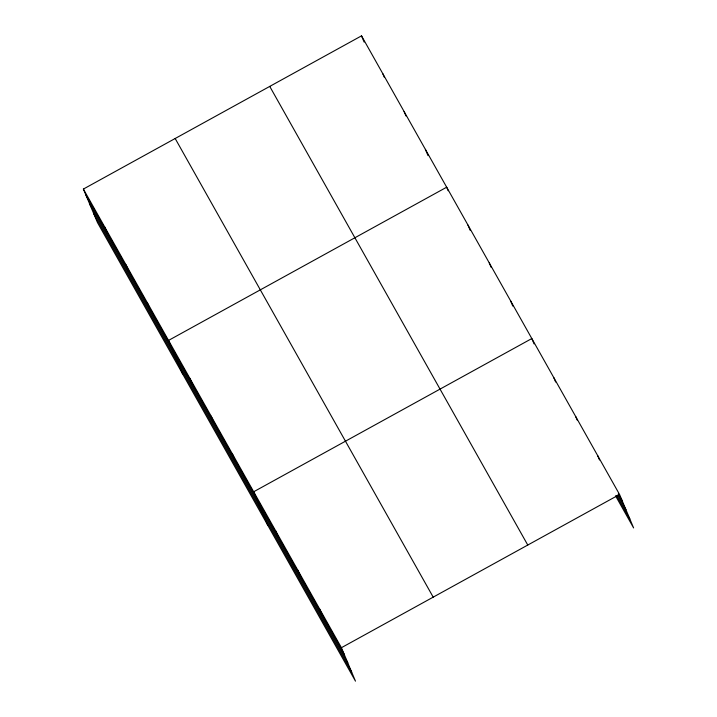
<?xml version="1.0" encoding="UTF-8"?>
<svg xmlns="http://www.w3.org/2000/svg" width="717" height="717" viewBox="0 0 717 717"><rect width="100%" height="100%" fill="white"/><g stroke="black" fill="none" stroke-linecap="round" stroke-linejoin="round"><path stroke-width="1.08" d="M83.387 189.064L341.417 647.702L355.48 681.15L97.449 222.512L83.387 189.064L361.52 35.85L619.551 494.488L633.613 527.936L615.518 495.779M341.417 647.702L619.551 494.488M618.341 493.914L622.177 500.735M617.722 495.088L625.95 509.715M616.674 495.572L629.84 518.965M269.744 86.407L527.766 545.054M175.172 138.506L433.202 597.144M86.013 195.311L344.043 653.949M89.786 204.282L347.817 662.929M93.676 213.532L351.706 672.17M597.619 455.51L599.493 459.964M575.688 416.523L577.185 420.09M553.757 377.536L555.63 382M534.075 343.909L531.826 338.549L253.684 491.763L267.746 525.211M510.531 300.719L512.78 306.069M489.245 262.879L491.118 267.333M467.959 225.039L470.209 230.39M448.17 190.767L446.673 187.2L168.54 340.414L182.602 373.862M425.387 149.36L428.013 155.607M404.101 111.529L405.974 115.984M382.815 73.69L384.312 77.257M361.52 35.85L364.146 42.097M319.486 608.724L322.112 614.962M297.555 569.737L300.181 575.984M275.624 530.75L278.241 536.997M232.398 453.933L235.024 460.171M211.112 416.093L213.738 422.331M189.826 378.253L192.452 384.5M147.254 302.574L149.88 308.821M125.968 264.743L128.594 270.981M104.682 226.904L107.299 233.142"/></g></svg>
